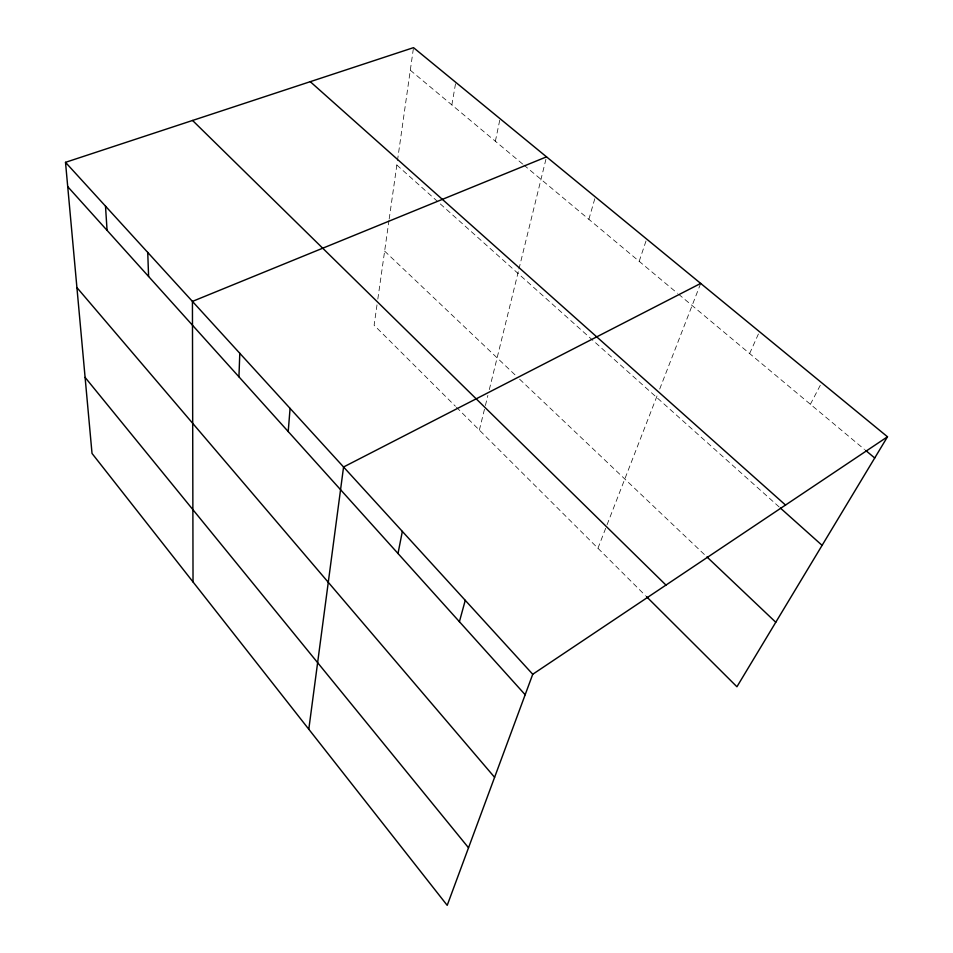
<?xml version="1.0" encoding="UTF-8"?>
<svg xmlns="http://www.w3.org/2000/svg" width="953" height="953" viewBox="0 0 953 953"><rect width="100%" height="100%" fill="white"/><g stroke="black" fill="none" stroke-linecap="round" stroke-linejoin="round"><path stroke-width="0.71" stroke-dasharray="4.76 3.57" d="M377.007 304.877L374.112 325.223L455.403 406.228M377.829 299.075L388.979 220.488M389.181 219.023L397.258 162.141M397.461 160.688L413.507 47.65M451.853 104.913L455.76 82.351M495.369 141.247L500.051 118.708M479.359 430.101L485.041 406.979M485.399 405.525L487.876 395.412M489.306 389.634L518.611 270.426M518.956 268.972L546.522 156.852M588.871 219.321L595.327 196.914M639.189 261.325L646.646 239.06M597.936 548.261L606.537 526.092M607.073 524.71L657.582 394.542M659.702 389.062L700.693 283.422M749.63 353.539L759.458 331.668M810.395 404.286L821.629 382.701M410.302 70.224L522.744 164.107M523.888 165.06L677.476 293.298M678.607 294.239L864.562 449.506M396.841 165.06L779.351 507.127M384.631 251.115L515.335 375.137M519.623 379.199L704.827 554.932M456.451 407.265L645.36 595.518"/><path stroke-width="1.43" d="M238.941 376.828L239.799 353.301M288.211 431.554L290.081 408.396M308.796 729.248L343.568 466.994L700.693 283.422M398.009 553.502L402.345 531.405M459.406 621.701L465.255 600.342M887.493 436.784L532.739 674.271L447.207 905.35L92.024 453.437L65.507 162.332L413.507 47.65L887.493 436.784L736.931 686.756L646.42 596.566M546.522 156.852L192.435 301.398L193.03 581.949M865.693 450.447L874.711 457.988M310.249 81.672L785.522 505.042M780.447 508.104L822.094 545.354M706.959 556.957L775.778 622.261M192.554 120.459L665.968 585.082M65.507 162.332L532.739 674.271M67.723 186.657L525.163 694.737M76.919 287.58L494.595 777.314M85.103 377.4L468.519 847.777M105.497 206.134L107.07 230.352M147.739 252.426L148.597 276.477"/></g></svg>
